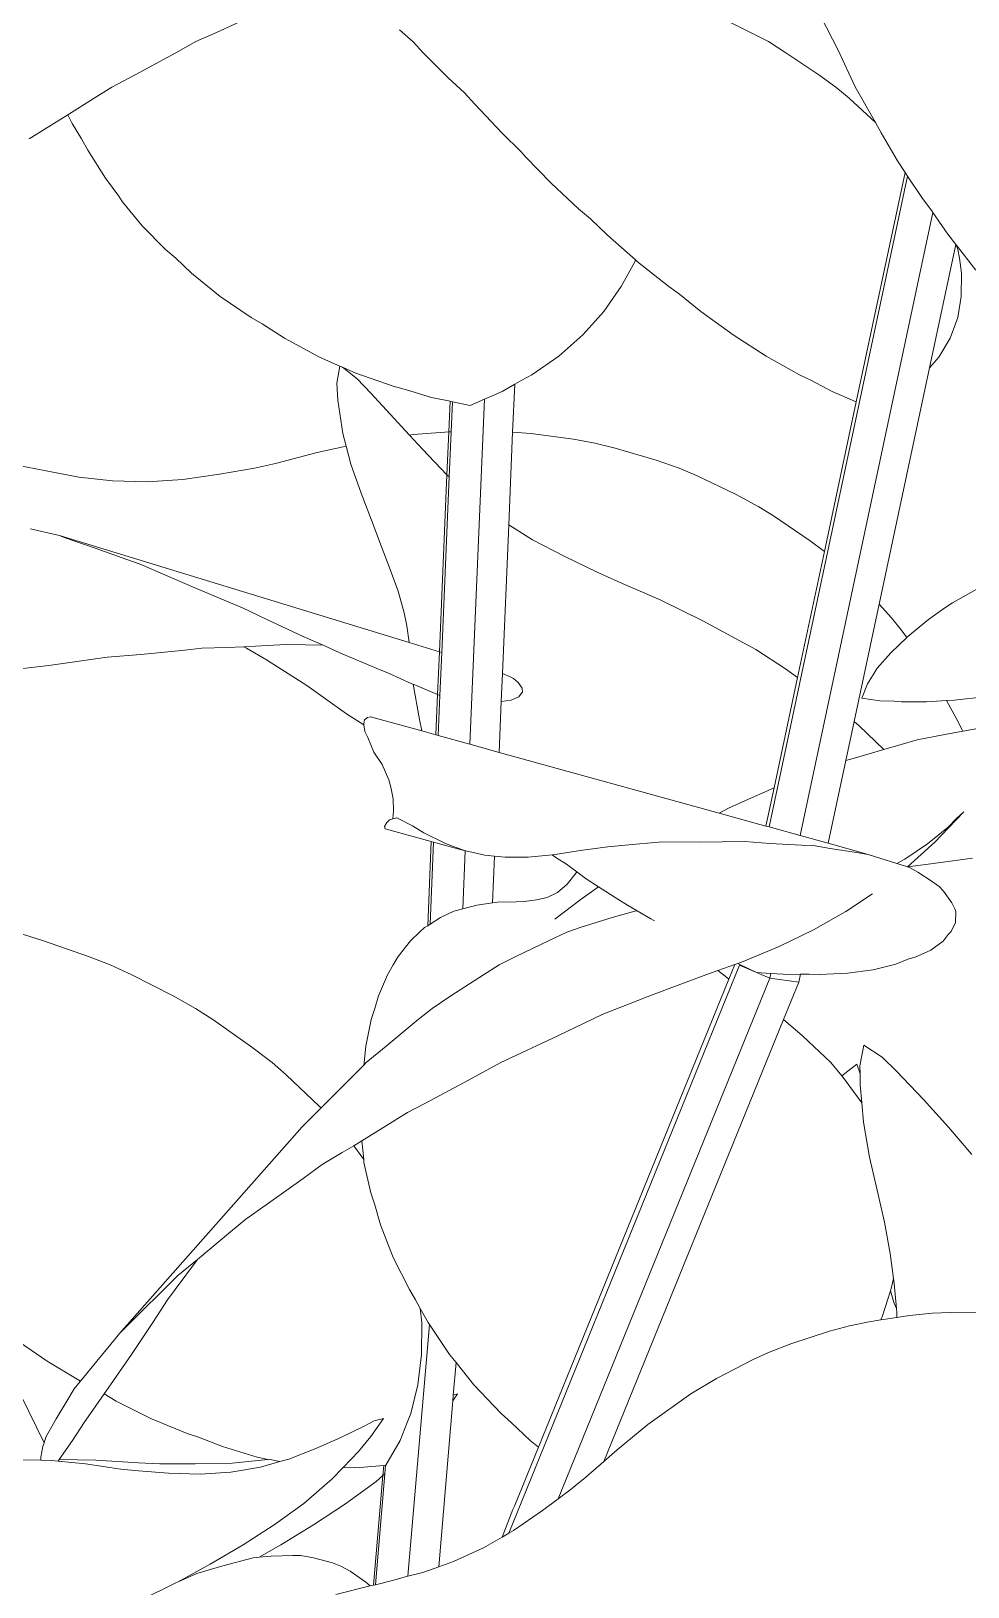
# Model space of a CAD drawing. Header units: metres. Extents: x 12.2 to 77.2, y 18.8 to 35.5.
# Drawn here: x 58.1863 to 58.3319, y 21.4029 to 21.6448 of the extents above; entities that cross this region are included whole.
import ezdxf

# ---------------------------------------------------------------- set-up
doc = ezdxf.new("R2010")
doc.units = ezdxf.units.M
doc.layers.add('0inne_gulv', color=7, linetype='Continuous', lineweight=13)

# ---------------------------------------------------------------- blocks, each defined once
blk = doc.blocks.new('One bedroom house ls')
for p, q in [((4.74651, -2.33192), (4.74021, -2.33481)), ((4.81737, -2.33192), (4.82323, -2.33481)), ((4.83414, -2.33233), (4.83684, -2.33759)), ((4.73388, -2.33798), (4.737, -2.33625)), ((4.737, -2.33625), (4.74021, -2.33481)), ((4.76864, -2.33443), (4.77075, -2.33627)), ((4.77233, -2.33797), (4.77075, -2.33627)), ((4.826, -2.33625), (4.82323, -2.33481)), ((4.82871, -2.33798), (4.826, -2.33625)), ((4.72754, -2.34141), (4.73388, -2.33798)), ((4.77622, -2.34186), (4.77233, -2.33797)), ((4.83381, -2.34141), (4.82871, -2.33798)), ((4.8395, -2.3433), (4.83684, -2.33759)), ((4.72119, -2.34506), (4.72393, -2.34331)), ((4.72393, -2.34331), (4.72754, -2.34141)), ((4.77875, -2.34422), (4.77622, -2.34186)), ((4.83649, -2.34331), (4.83381, -2.34141)), ((4.83852, -2.34506), (4.83649, -2.34331)), ((4.84263, -2.34885), (4.8395, -2.3433)), ((4.72119, -2.34506), (4.71707, -2.34764)), ((4.78033, -2.346), (4.77875, -2.34422)), ((4.78033, -2.346), (4.78461, -2.35049)), ((4.83852, -2.34506), (4.84263, -2.34885)), ((4.71707, -2.34764), (4.71489, -2.349)), ((4.71707, -2.34764), (4.71777, -2.349)), ((4.71489, -2.349), (4.71106, -2.35134)), ((4.71777, -2.349), (4.71923, -2.35134)), ((4.78756, -2.35337), (4.78461, -2.35049)), ((4.84352, -2.35043), (4.84263, -2.34885)), ((4.84605, -2.3548), (4.84352, -2.35043)), ((4.72018, -2.35311), (4.71923, -2.35134)), ((4.72295, -2.3575), (4.72018, -2.35311)), ((4.7883, -2.35422), (4.78756, -2.35337)), ((4.79222, -2.35827), (4.7883, -2.35422)), ((4.84724, -2.35659), (4.84605, -2.3548)), ((4.72295, -2.3575), (4.72501, -2.36027)), ((4.84763, -2.35718), (4.8261, -2.45834)), ((4.83964, -2.39227), (4.84724, -2.35659)), ((4.84763, -2.35718), (4.84724, -2.35659)), ((4.84982, -2.36049), (4.84763, -2.35718)), ((4.72501, -2.36027), (4.72555, -2.36109)), ((4.79222, -2.35827), (4.79649, -2.36224)), ((4.84982, -2.36049), (4.85148, -2.36271)), ((4.72555, -2.36109), (4.72864, -2.36491)), ((4.79832, -2.36378), (4.79649, -2.36224)), ((4.83094, -2.45968), (4.85156, -2.36282)), ((4.85148, -2.36271), (4.85156, -2.36282)), ((4.85156, -2.36282), (4.85388, -2.36618)), ((4.72864, -2.36491), (4.73224, -2.36856)), ((4.80097, -2.36636), (4.79832, -2.36378)), ((4.80097, -2.36636), (4.80534, -2.3702)), ((4.85104, -2.38694), (4.85512, -2.36778)), ((4.85388, -2.36618), (4.85512, -2.36778)), ((4.85512, -2.36778), (4.85517, -2.36784)), ((4.73224, -2.36856), (4.73386, -2.36993)), ((4.73629, -2.37225), (4.73386, -2.36993)), ((4.80534, -2.3702), (4.80524, -2.37046)), ((4.80534, -2.3702), (4.80563, -2.37046)), ((4.85517, -2.36784), (4.85541, -2.36856)), ((4.85517, -2.36784), (4.85824, -2.37179)), ((4.85541, -2.36856), (4.85568, -2.36993)), ((4.85599, -2.37225), (4.85568, -2.36993)), ((4.73629, -2.37225), (4.74075, -2.37585)), ((4.80312, -2.37434), (4.80524, -2.37046)), ((4.81052, -2.37434), (4.80563, -2.37046)), ((4.85599, -2.37225), (4.85597, -2.37585)), ((4.80312, -2.37434), (4.80225, -2.37552)), ((4.81052, -2.37434), (4.81216, -2.37552)), ((4.74075, -2.37585), (4.74559, -2.37915)), ((4.80041, -2.37821), (4.80225, -2.37552)), ((4.81548, -2.37821), (4.81216, -2.37552)), ((4.85597, -2.37585), (4.85541, -2.37915)), ((4.74559, -2.37915), (4.74727, -2.38011)), ((4.79716, -2.38186), (4.80041, -2.37821)), ((4.82052, -2.38186), (4.81548, -2.37821)), ((4.85541, -2.37915), (4.85507, -2.38011)), ((4.74727, -2.38011), (4.75075, -2.38236)), ((4.79716, -2.38186), (4.79342, -2.38515)), ((4.82052, -2.38186), (4.82565, -2.38515)), ((4.85507, -2.38011), (4.85423, -2.38236)), ((4.75075, -2.38236), (4.75618, -2.38529)), ((4.85423, -2.38236), (4.8525, -2.38529)), ((4.75935, -2.38668), (4.75618, -2.38529)), ((4.75935, -2.38668), (4.75891, -2.38933)), ((4.7598, -2.38688), (4.75935, -2.38668)), ((4.7598, -2.38688), (4.76206, -2.38867)), ((4.76185, -2.38779), (4.7598, -2.38688)), ((4.78922, -2.38804), (4.79342, -2.38515)), ((4.83081, -2.38804), (4.82565, -2.38515)), ((4.84321, -2.42371), (4.85104, -2.38694)), ((4.85104, -2.38694), (4.8525, -2.38529)), ((4.75905, -2.39199), (4.75891, -2.38933)), ((4.76185, -2.38779), (4.76768, -2.38984)), ((4.76416, -2.39092), (4.76206, -2.38867)), ((4.7846, -2.39064), (4.78655, -2.38951)), ((4.78655, -2.38951), (4.78623, -2.39696)), ((4.78655, -2.38951), (4.78765, -2.38888)), ((4.78922, -2.38804), (4.78765, -2.38888)), ((4.83081, -2.38804), (4.83256, -2.38888)), ((4.83588, -2.39064), (4.83256, -2.38888)), ((4.75905, -2.39199), (4.75983, -2.39716)), ((4.76416, -2.39092), (4.77018, -2.39741)), ((4.76768, -2.38984), (4.76971, -2.39038)), ((4.76971, -2.39038), (4.77362, -2.39156)), ((4.77651, -2.39216), (4.77362, -2.39156)), ((4.77957, -2.44549), (4.78186, -2.39183)), ((4.77961, -2.39281), (4.78186, -2.39183)), ((4.78186, -2.39183), (4.7846, -2.39064)), ((4.83964, -2.39227), (4.83588, -2.39064)), ((4.7763, -2.39693), (4.77651, -2.39216)), ((4.77688, -2.39224), (4.77651, -2.39216)), ((4.77668, -2.39692), (4.77688, -2.39224)), ((4.77961, -2.39281), (4.77688, -2.39224)), ((4.83469, -2.41551), (4.83964, -2.39227)), ((4.76034, -2.39912), (4.75586, -2.40014)), ((4.76034, -2.39912), (4.75983, -2.39716)), ((4.76107, -2.40196), (4.76034, -2.39912)), ((4.77076, -2.39732), (4.77018, -2.39741)), ((4.77223, -2.39962), (4.77018, -2.39741)), ((4.77568, -2.39694), (4.77076, -2.39732)), ((4.7763, -2.39693), (4.77568, -2.39694)), ((4.77602, -2.4036), (4.7763, -2.39693)), ((4.77668, -2.39692), (4.7763, -2.39693)), ((4.77638, -2.40393), (4.77668, -2.39692)), ((4.78623, -2.39696), (4.78562, -2.41138)), ((4.78623, -2.39696), (4.78906, -2.39718)), ((4.78906, -2.39718), (4.79567, -2.39805)), ((4.79898, -2.39866), (4.79567, -2.39805)), ((4.80218, -2.39944), (4.79898, -2.39866)), ((4.74934, -2.40183), (4.75586, -2.40014)), ((4.77602, -2.4036), (4.77223, -2.39962)), ((4.80856, -2.40133), (4.80218, -2.39944)), ((4.81213, -2.40258), (4.80856, -2.40133)), ((4.71372, -2.403), (4.70888, -2.40206)), ((4.71877, -2.40395), (4.71372, -2.403)), ((4.71877, -2.40395), (4.72401, -2.40453)), ((4.73498, -2.40432), (4.74064, -2.40352)), ((4.74608, -2.40254), (4.74064, -2.40352)), ((4.74608, -2.40254), (4.74934, -2.40183)), ((4.76269, -2.40644), (4.76107, -2.40196)), ((4.77484, -2.43112), (4.77602, -2.4036)), ((4.77521, -2.43124), (4.77638, -2.40393)), ((4.77606, -2.40364), (4.77602, -2.4036)), ((4.77606, -2.40364), (4.77638, -2.40393)), ((4.81481, -2.40371), (4.81213, -2.40258)), ((4.81481, -2.40371), (4.82088, -2.40661)), ((4.72401, -2.40453), (4.72942, -2.40467)), ((4.72942, -2.40467), (4.73498, -2.40432)), ((4.7643, -2.41066), (4.76269, -2.40644)), ((4.82088, -2.40661), (4.82452, -2.40855)), ((4.82679, -2.40997), (4.82452, -2.40855)), ((4.7643, -2.41066), (4.76581, -2.41463)), ((4.83246, -2.41384), (4.82679, -2.40997)), ((4.71129, -2.41197), (4.71237, -2.41223)), ((4.71581, -2.41305), (4.71237, -2.41223)), ((4.71669, -2.41337), (4.71581, -2.41305)), ((4.71581, -2.41305), (4.77013, -2.42968)), ((4.72131, -2.41502), (4.71669, -2.41337)), ((4.78562, -2.41138), (4.78463, -2.43448)), ((4.78562, -2.41138), (4.7893, -2.41369)), ((4.7893, -2.41369), (4.79433, -2.41629)), ((4.72131, -2.41502), (4.72627, -2.41676)), ((4.76581, -2.41463), (4.76717, -2.41832)), ((4.83052, -2.43512), (4.83469, -2.41551)), ((4.83246, -2.41384), (4.83469, -2.41551)), ((4.72835, -2.41749), (4.72627, -2.41676)), ((4.73145, -2.41886), (4.72835, -2.41749)), ((4.76841, -2.42171), (4.76717, -2.41832)), ((4.79939, -2.41875), (4.79433, -2.41629)), ((4.73145, -2.41886), (4.73682, -2.42118)), ((4.79939, -2.41875), (4.80256, -2.4202)), ((4.80256, -2.4202), (4.80917, -2.42302)), ((4.74238, -2.42351), (4.73682, -2.42118)), ((4.76841, -2.42171), (4.76935, -2.42504)), ((4.81581, -2.42628), (4.80917, -2.42302)), ((4.85459, -2.42351), (4.85876, -2.42118)), ((4.74238, -2.42351), (4.74422, -2.42426)), ((4.74801, -2.42609), (4.74422, -2.42426)), ((4.76935, -2.42504), (4.76978, -2.42706)), ((4.83933, -2.44195), (4.84321, -2.42371)), ((4.84321, -2.42371), (4.84512, -2.42581)), ((4.84512, -2.42581), (4.84664, -2.4277)), ((4.85088, -2.42609), (4.85339, -2.42426)), ((4.85459, -2.42351), (4.85339, -2.42426)), ((4.75368, -2.42873), (4.74801, -2.42609)), ((4.76978, -2.42706), (4.77013, -2.42968)), ((4.82401, -2.43073), (4.81581, -2.42628)), ((4.84749, -2.42891), (4.84664, -2.4277)), ((4.84768, -2.42873), (4.85088, -2.42609)), ((4.73526, -2.43088), (4.73791, -2.43056)), ((4.73791, -2.43056), (4.7418, -2.43045)), ((4.7418, -2.43045), (4.74443, -2.43033)), ((4.74443, -2.43033), (4.74806, -2.43015)), ((4.74443, -2.43033), (4.74483, -2.43054)), ((4.74483, -2.43054), (4.74797, -2.43238)), ((4.75104, -2.42995), (4.74806, -2.43015)), ((4.75402, -2.43005), (4.75104, -2.42995)), ((4.75368, -2.42873), (4.75677, -2.4301)), ((4.75677, -2.4301), (4.75402, -2.43005)), ((4.75677, -2.4301), (4.75937, -2.43126)), ((4.77013, -2.42968), (4.77484, -2.43112)), ((4.84749, -2.42891), (4.84502, -2.43126)), ((4.84768, -2.42873), (4.84749, -2.42891)), ((4.72321, -2.43195), (4.71415, -2.43322)), ((4.72844, -2.43154), (4.72321, -2.43195)), ((4.73526, -2.43088), (4.72844, -2.43154)), ((4.74797, -2.43238), (4.75423, -2.43633)), ((4.76502, -2.43366), (4.75937, -2.43126)), ((4.77456, -2.43775), (4.77484, -2.43112)), ((4.77484, -2.43112), (4.77521, -2.43124)), ((4.77493, -2.43791), (4.77521, -2.43124)), ((4.82862, -2.43377), (4.82401, -2.43073)), ((4.84292, -2.43366), (4.84502, -2.43126)), ((4.71415, -2.43322), (4.70691, -2.43405)), ((4.76502, -2.43366), (4.76692, -2.43443)), ((4.77054, -2.43607), (4.76692, -2.43443)), ((4.78463, -2.43448), (4.78444, -2.43886)), ((4.78463, -2.43448), (4.78583, -2.43499)), ((4.78583, -2.43499), (4.78635, -2.43524)), ((4.78707, -2.43589), (4.78635, -2.43524)), ((4.82687, -2.45228), (4.83052, -2.43512)), ((4.83052, -2.43512), (4.82862, -2.43377)), ((4.84141, -2.43607), (4.84241, -2.43443)), ((4.84292, -2.43366), (4.84241, -2.43443)), ((4.75423, -2.43633), (4.76038, -2.44074)), ((4.77076, -2.43616), (4.77054, -2.43607)), ((4.77076, -2.43616), (4.77176, -2.44166)), ((4.77456, -2.43775), (4.77076, -2.43616)), ((4.77429, -2.44403), (4.77456, -2.43775)), ((4.77493, -2.43791), (4.77456, -2.43775)), ((4.77466, -2.44413), (4.77493, -2.43791)), ((4.78707, -2.43589), (4.78771, -2.43676)), ((4.7876, -2.43754), (4.78719, -2.43809)), ((4.78777, -2.4374), (4.7876, -2.43754)), ((4.78771, -2.43676), (4.78777, -2.4374)), ((4.8405, -2.43832), (4.84141, -2.43607)), ((4.78444, -2.43886), (4.78411, -2.44674)), ((4.78444, -2.43886), (4.78601, -2.43863)), ((4.78719, -2.43809), (4.78601, -2.43863)), ((4.8405, -2.43832), (4.84333, -2.43872)), ((4.84554, -2.43876), (4.84333, -2.43872)), ((4.84669, -2.43887), (4.84554, -2.43876)), ((4.85054, -2.43889), (4.84669, -2.43887)), ((4.85054, -2.43889), (4.85366, -2.4387)), ((4.85366, -2.4387), (4.85484, -2.43863)), ((4.85366, -2.4387), (4.8552, -2.44142)), ((4.85956, -2.43809), (4.85484, -2.43863)), ((4.76038, -2.44074), (4.76308, -2.44248)), ((4.76307, -2.44237), (4.76316, -2.44195)), ((4.76307, -2.44237), (4.76308, -2.44248)), ((4.76308, -2.44248), (4.76325, -2.4435)), ((4.76316, -2.44195), (4.7632, -2.44168)), ((4.7632, -2.44168), (4.76367, -2.44133)), ((4.76412, -2.44122), (4.76367, -2.44133)), ((4.77209, -2.44342), (4.76412, -2.44122)), ((4.77176, -2.44166), (4.77209, -2.44342)), ((4.83804, -2.44803), (4.83933, -2.44195)), ((4.83933, -2.44195), (4.8401, -2.44263)), ((4.8401, -2.44263), (4.84395, -2.44628)), ((4.8552, -2.44142), (4.85611, -2.44323)), ((4.86054, -2.44269), (4.85622, -2.44347)), ((4.76325, -2.4435), (4.76371, -2.44441)), ((4.76371, -2.44441), (4.76467, -2.44673)), ((4.77429, -2.44403), (4.77209, -2.44342)), ((4.77466, -2.44413), (4.77429, -2.44403)), ((4.77957, -2.44549), (4.77466, -2.44413)), ((4.84628, -2.4456), (4.84911, -2.4448)), ((4.85343, -2.44397), (4.84911, -2.4448)), ((4.85622, -2.44347), (4.85343, -2.44397)), ((4.85611, -2.44323), (4.85622, -2.44347)), ((4.76467, -2.44673), (4.76593, -2.44863)), ((4.78411, -2.44674), (4.77957, -2.44549)), ((4.81833, -2.4562), (4.78411, -2.44674)), ((4.83916, -2.44768), (4.84395, -2.44628)), ((4.84395, -2.44628), (4.84628, -2.4456)), ((4.76696, -2.45099), (4.76593, -2.44863)), ((4.8353, -2.46088), (4.83804, -2.44803)), ((4.83916, -2.44768), (4.83804, -2.44803)), ((4.76731, -2.45213), (4.76696, -2.45099)), ((4.76731, -2.45213), (4.76765, -2.45396)), ((4.82687, -2.45228), (4.82198, -2.45441)), ((4.82561, -2.45821), (4.82687, -2.45228)), ((4.7677, -2.45582), (4.76765, -2.45396)), ((4.82198, -2.45441), (4.81977, -2.45541)), ((4.76668, -2.45766), (4.7671, -2.45721)), ((4.76762, -2.45708), (4.7671, -2.45721)), ((4.76762, -2.45708), (4.7677, -2.45582)), ((4.7682, -2.45694), (4.76762, -2.45708)), ((4.7682, -2.45694), (4.77064, -2.45818)), ((4.81833, -2.4562), (4.81977, -2.45541)), ((4.82561, -2.45821), (4.81833, -2.4562)), ((4.85391, -2.45838), (4.85525, -2.45705)), ((4.85636, -2.45598), (4.854, -2.45846)), ((4.85636, -2.45598), (4.85525, -2.45705)), ((4.76668, -2.45766), (4.7663, -2.45829)), ((4.7664, -2.45861), (4.7663, -2.45829)), ((4.77358, -2.46059), (4.7664, -2.45861)), ((4.77241, -2.45924), (4.77064, -2.45818)), ((4.77241, -2.45924), (4.7758, -2.46092)), ((4.8261, -2.45834), (4.82561, -2.45821)), ((4.83094, -2.45968), (4.8261, -2.45834)), ((4.8353, -2.46088), (4.83094, -2.45968)), ((4.85391, -2.45838), (4.85074, -2.46096)), ((4.85187, -2.46068), (4.854, -2.45846)), ((4.77302, -2.4737), (4.77358, -2.46059)), ((4.77341, -2.47345), (4.77395, -2.4607)), ((4.77395, -2.4607), (4.77358, -2.46059)), ((4.77886, -2.46205), (4.77395, -2.4607)), ((4.77886, -2.46205), (4.7758, -2.46092)), ((4.77848, -2.47107), (4.77886, -2.46205)), ((4.77893, -2.46207), (4.77886, -2.46205)), ((4.78188, -2.46275), (4.77893, -2.46207)), ((4.79672, -2.462), (4.79252, -2.46268)), ((4.79672, -2.462), (4.80101, -2.46144)), ((4.80101, -2.46144), (4.80373, -2.46115)), ((4.80373, -2.46115), (4.80949, -2.46066)), ((4.80949, -2.46066), (4.81529, -2.46072)), ((4.81529, -2.46072), (4.82231, -2.46061)), ((4.82231, -2.46061), (4.82621, -2.4609)), ((4.82621, -2.4609), (4.83112, -2.46117)), ((4.83296, -2.46124), (4.83112, -2.46117)), ((4.8356, -2.46169), (4.83296, -2.46124)), ((4.84151, -2.4626), (4.8353, -2.46088)), ((4.8356, -2.46169), (4.83967, -2.46233)), ((4.84721, -2.46333), (4.85074, -2.46096)), ((4.85187, -2.46068), (4.84759, -2.46456)), ((4.78342, -2.46289), (4.78188, -2.46275)), ((4.78342, -2.46289), (4.78311, -2.47015)), ((4.78508, -2.46306), (4.78342, -2.46289)), ((4.78508, -2.46306), (4.78863, -2.46303)), ((4.78863, -2.46303), (4.79237, -2.4627)), ((4.79237, -2.4627), (4.79252, -2.46268)), ((4.79237, -2.4627), (4.79308, -2.46319)), ((4.79308, -2.46319), (4.79459, -2.46414)), ((4.79459, -2.46414), (4.7962, -2.4653)), ((4.83967, -2.46233), (4.84151, -2.4626)), ((4.84151, -2.4626), (4.8433, -2.46317)), ((4.8433, -2.46317), (4.84595, -2.46403)), ((4.84595, -2.46403), (4.84721, -2.46333)), ((4.84595, -2.46403), (4.84648, -2.4642)), ((4.84648, -2.4642), (4.84759, -2.46456)), ((4.85044, -2.4642), (4.84759, -2.46456)), ((4.84759, -2.46456), (4.84804, -2.46471)), ((4.85772, -2.46319), (4.85044, -2.4642)), ((4.79468, -2.46722), (4.79608, -2.46547)), ((4.79608, -2.46547), (4.7962, -2.4653)), ((4.7962, -2.4653), (4.79768, -2.46638)), ((4.79768, -2.46638), (4.79959, -2.46764)), ((4.8492, -2.46539), (4.84804, -2.46471)), ((4.85144, -2.4668), (4.8492, -2.46539)), ((4.85255, -2.46758), (4.85144, -2.4668)), ((4.78993, -2.46966), (4.79159, -2.46932)), ((4.79319, -2.46851), (4.79159, -2.46932)), ((4.79468, -2.46722), (4.79319, -2.46851)), ((4.79959, -2.46764), (4.79689, -2.46959)), ((4.79959, -2.46764), (4.80256, -2.46959)), ((4.838, -2.4715), (4.84216, -2.46875)), ((4.85321, -2.46834), (4.85255, -2.46758)), ((4.85321, -2.46834), (4.85448, -2.47012)), ((4.77709, -2.47143), (4.77499, -2.47244)), ((4.77848, -2.47107), (4.77709, -2.47143)), ((4.78068, -2.47051), (4.77848, -2.47107)), ((4.78311, -2.47015), (4.78068, -2.47051)), ((4.78389, -2.47003), (4.78311, -2.47015)), ((4.78677, -2.46999), (4.78389, -2.47003)), ((4.78805, -2.46991), (4.78677, -2.46999)), ((4.78993, -2.46966), (4.78805, -2.46991)), ((4.79279, -2.47265), (4.79689, -2.46959)), ((4.8052, -2.47143), (4.8017, -2.47244)), ((4.80406, -2.47048), (4.80256, -2.46959)), ((4.80557, -2.47137), (4.80406, -2.47048)), ((4.80557, -2.47137), (4.8052, -2.47143)), ((4.80771, -2.47264), (4.80557, -2.47137)), ((4.838, -2.4715), (4.83298, -2.47435)), ((4.85501, -2.47118), (4.85448, -2.47012)), ((4.85512, -2.47156), (4.85501, -2.47118)), ((4.85506, -2.47319), (4.85512, -2.47156)), ((4.77173, -2.4747), (4.77255, -2.47399)), ((4.77302, -2.4737), (4.77255, -2.47399)), ((4.77341, -2.47345), (4.77302, -2.4737)), ((4.77499, -2.47244), (4.77341, -2.47345)), ((4.79467, -2.4747), (4.79675, -2.47399)), ((4.8017, -2.47244), (4.79675, -2.47399)), ((4.80771, -2.47264), (4.80826, -2.47294)), ((4.85506, -2.47319), (4.85442, -2.47461)), ((4.71332, -2.47603), (4.70905, -2.4747)), ((4.71332, -2.47603), (4.72029, -2.47846)), ((4.77035, -2.47603), (4.76842, -2.47846)), ((4.77035, -2.47603), (4.77173, -2.4747)), ((4.79178, -2.47603), (4.78674, -2.47846)), ((4.79178, -2.47603), (4.79467, -2.4747)), ((4.83298, -2.47435), (4.82766, -2.47695)), ((4.85313, -2.47608), (4.85123, -2.47747)), ((4.85313, -2.47608), (4.85394, -2.47508)), ((4.85394, -2.47508), (4.85442, -2.47461)), ((4.72029, -2.47846), (4.72366, -2.47976)), ((4.76842, -2.47846), (4.76766, -2.47976)), ((4.78674, -2.47846), (4.78413, -2.47976)), ((4.82766, -2.47695), (4.82207, -2.47928)), ((4.84578, -2.47967), (4.84784, -2.47885)), ((4.8488, -2.47858), (4.84784, -2.47885)), ((4.8488, -2.47858), (4.85123, -2.47747)), ((4.72366, -2.47976), (4.72701, -2.48132)), ((4.72701, -2.48132), (4.73346, -2.48461)), ((4.76676, -2.48132), (4.76537, -2.48461)), ((4.76766, -2.47976), (4.76676, -2.48132)), ((4.78168, -2.48132), (4.77662, -2.48461)), ((4.78413, -2.47976), (4.78168, -2.48132)), ((4.82152, -2.47985), (4.78563, -2.56814)), ((4.81058, -2.48344), (4.81625, -2.48133)), ((4.81815, -2.48067), (4.81625, -2.48133)), ((4.82077, -2.47974), (4.81815, -2.48067)), ((4.81815, -2.48067), (4.81899, -2.48133)), ((4.81985, -2.48199), (4.81899, -2.48133)), ((4.81985, -2.48199), (4.82077, -2.47974)), ((4.82122, -2.47958), (4.82077, -2.47974)), ((4.82207, -2.47928), (4.82122, -2.47958)), ((4.82122, -2.47958), (4.82154, -2.47973)), ((4.82154, -2.47973), (4.82152, -2.47985)), ((4.82415, -2.48095), (4.82152, -2.47985)), ((4.82415, -2.48095), (4.82154, -2.47973)), ((4.82415, -2.48095), (4.82639, -2.4811)), ((4.82622, -2.48187), (4.82415, -2.48095)), ((4.82622, -2.48187), (4.82639, -2.4811)), ((4.82639, -2.4811), (4.8292, -2.48128)), ((4.8292, -2.48128), (4.83097, -2.48125)), ((4.83071, -2.48247), (4.83097, -2.48125)), ((4.83097, -2.48125), (4.83234, -2.48123)), ((4.83394, -2.48129), (4.83234, -2.48123)), ((4.83394, -2.48129), (4.83829, -2.48109)), ((4.84225, -2.48055), (4.83829, -2.48109)), ((4.84225, -2.48055), (4.84578, -2.47967)), ((4.79027, -2.55477), (4.81985, -2.48199)), ((4.79333, -2.56279), (4.82622, -2.48187)), ((4.81058, -2.48344), (4.80713, -2.48476)), ((4.83071, -2.48247), (4.82622, -2.48187)), ((4.82834, -2.48829), (4.83071, -2.48247)), ((4.73346, -2.48461), (4.73693, -2.48654)), ((4.76537, -2.48461), (4.76481, -2.48654)), ((4.77662, -2.48461), (4.77371, -2.48654)), ((4.80713, -2.48476), (4.80013, -2.48752)), ((4.73963, -2.48829), (4.73693, -2.48654)), ((4.74548, -2.4924), (4.73963, -2.48829)), ((4.76341, -2.4924), (4.76426, -2.48829)), ((4.76426, -2.48829), (4.76481, -2.48654)), ((4.76656, -2.4924), (4.77156, -2.48829)), ((4.77156, -2.48829), (4.77371, -2.48654)), ((4.79327, -2.49083), (4.80013, -2.48752)), ((4.80042, -2.55697), (4.82834, -2.48829)), ((4.83128, -2.49083), (4.82834, -2.48829)), ((4.78439, -2.49495), (4.79327, -2.49083)), ((4.83569, -2.49495), (4.83128, -2.49083)), ((4.74884, -2.49496), (4.74548, -2.4924)), ((4.76313, -2.49496), (4.76341, -2.4924)), ((4.76348, -2.49496), (4.76656, -2.4924)), ((4.84083, -2.49225), (4.84022, -2.49546)), ((4.84083, -2.49225), (4.84368, -2.49415)), ((4.75101, -2.49686), (4.74884, -2.49496)), ((4.76159, -2.49686), (4.76307, -2.49537)), ((4.76307, -2.49537), (4.76313, -2.49496)), ((4.76307, -2.49537), (4.76348, -2.49496)), ((4.77934, -2.49771), (4.78439, -2.49495)), ((4.83738, -2.49703), (4.83569, -2.49495)), ((4.83973, -2.4952), (4.83738, -2.49703)), ((4.83973, -2.4952), (4.84024, -2.49672)), ((4.84024, -2.49672), (4.84022, -2.49546)), ((4.84589, -2.4963), (4.84368, -2.49415)), ((4.75101, -2.49686), (4.75617, -2.50175)), ((4.76159, -2.49686), (4.75672, -2.50175)), ((4.77258, -2.50131), (4.77934, -2.49771)), ((4.83794, -2.49771), (4.83738, -2.49703)), ((4.84052, -2.50121), (4.83794, -2.49771)), ((4.84027, -2.49842), (4.84024, -2.49672)), ((4.84027, -2.49842), (4.84052, -2.50121)), ((4.84589, -2.4963), (4.8501, -2.5007)), ((4.85398, -2.50501), (4.8501, -2.5007)), ((4.75352, -2.50498), (4.75644, -2.50203)), ((4.75644, -2.50203), (4.75617, -2.50175)), ((4.75644, -2.50203), (4.75672, -2.50175)), ((4.76988, -2.50272), (4.76607, -2.5051)), ((4.77258, -2.50131), (4.76988, -2.50272)), ((4.84052, -2.50121), (4.84079, -2.50422)), ((4.75352, -2.50498), (4.72513, -2.53707)), ((4.76607, -2.5051), (4.76276, -2.50712)), ((4.8417, -2.50966), (4.84079, -2.50422)), ((4.85763, -2.50924), (4.85398, -2.50501)), ((4.76152, -2.50789), (4.75974, -2.50897)), ((4.76276, -2.50712), (4.76152, -2.50789)), ((4.76307, -2.51002), (4.76152, -2.50789)), ((4.76307, -2.51002), (4.76276, -2.50712)), ((4.75664, -2.51084), (4.75974, -2.50897)), ((4.76312, -2.51051), (4.76307, -2.51002)), ((4.76312, -2.51051), (4.76418, -2.51521)), ((4.84292, -2.5148), (4.8417, -2.50966)), ((4.75368, -2.51297), (4.75664, -2.51084)), ((4.74789, -2.51708), (4.75368, -2.51297)), ((4.76482, -2.5171), (4.76418, -2.51521)), ((4.84292, -2.5148), (4.84404, -2.51979)), ((4.74473, -2.51929), (4.74789, -2.51708)), ((4.76568, -2.52017), (4.76482, -2.5171)), ((4.74239, -2.52126), (4.74473, -2.51929)), ((4.76568, -2.52017), (4.76766, -2.52526)), ((4.84404, -2.51979), (4.84492, -2.52463)), ((4.74239, -2.52126), (4.73722, -2.52557)), ((4.84492, -2.52463), (4.84544, -2.52853)), ((4.73375, -2.53027), (4.73722, -2.52557)), ((4.73722, -2.52557), (4.7342, -2.52806)), ((4.77017, -2.53027), (4.76766, -2.52526)), ((4.73235, -2.5299), (4.7342, -2.52806)), ((4.84514, -2.5299), (4.84544, -2.52853)), ((4.84544, -2.52853), (4.84554, -2.52931)), ((4.84554, -2.52931), (4.84588, -2.53319)), ((4.72788, -2.53435), (4.73235, -2.5299)), ((4.73028, -2.53536), (4.73257, -2.53185)), ((4.73375, -2.53027), (4.73257, -2.53185)), ((4.77017, -2.53027), (4.77114, -2.53185)), ((4.77187, -2.53319), (4.77114, -2.53185)), ((4.84374, -2.53435), (4.84497, -2.53045)), ((4.84497, -2.53045), (4.84514, -2.5299)), ((4.84497, -2.53045), (4.84551, -2.53227)), ((4.84551, -2.53227), (4.84588, -2.53319)), ((4.71339, -2.55407), (4.70361, -2.53418)), ((4.72788, -2.53435), (4.72513, -2.53707)), ((4.7721, -2.53536), (4.77187, -2.53319)), ((4.77307, -2.53536), (4.77187, -2.53319)), ((4.84374, -2.53435), (4.84346, -2.53499)), ((4.84346, -2.53499), (4.84596, -2.53461)), ((4.84588, -2.53319), (4.84594, -2.5338)), ((4.84596, -2.53461), (4.84594, -2.5338)), ((4.84596, -2.53461), (4.84792, -2.53431)), ((4.84792, -2.53431), (4.85152, -2.53393)), ((4.8543, -2.53383), (4.85152, -2.53393)), ((4.86075, -2.5339), (4.8543, -2.53383)), ((4.72513, -2.53707), (4.72447, -2.53787)), ((4.72696, -2.54035), (4.73028, -2.53536)), ((4.76995, -2.57483), (4.77329, -2.53568)), ((4.77208, -2.54035), (4.7721, -2.53536)), ((4.77329, -2.53568), (4.77307, -2.53536)), ((4.77641, -2.54035), (4.77329, -2.53568)), ((4.82946, -2.53872), (4.83548, -2.53674)), ((4.83548, -2.53674), (4.83858, -2.5359)), ((4.83858, -2.5359), (4.84164, -2.53527)), ((4.84164, -2.53527), (4.84346, -2.53499)), ((4.70876, -2.53787), (4.71386, -2.54138)), ((4.72447, -2.53787), (4.72158, -2.54138)), ((4.82946, -2.53872), (4.82601, -2.54006)), ((4.71386, -2.54138), (4.71905, -2.54448)), ((4.72158, -2.54138), (4.71905, -2.54448)), ((4.72696, -2.54035), (4.72372, -2.54509)), ((4.77208, -2.54035), (4.77151, -2.54509)), ((4.77641, -2.54035), (4.77743, -2.54162)), ((4.77743, -2.54162), (4.777, -2.54665)), ((4.77743, -2.54162), (4.78021, -2.54509)), ((4.81794, -2.54408), (4.82362, -2.54114)), ((4.82601, -2.54006), (4.82362, -2.54114)), ((4.81392, -2.54646), (4.81794, -2.54408)), ((4.7169, -2.54759), (4.71808, -2.54568)), ((4.71899, -2.54456), (4.71808, -2.54568)), ((4.71905, -2.54448), (4.71899, -2.54456)), ((4.72062, -2.54952), (4.72274, -2.54649)), ((4.72274, -2.54649), (4.72372, -2.54509)), ((4.7246, -2.54759), (4.72274, -2.54649)), ((4.77041, -2.54952), (4.77151, -2.54509)), ((4.77764, -2.54648), (4.77693, -2.54756)), ((4.777, -2.54665), (4.77693, -2.54756)), ((4.77764, -2.54648), (4.777, -2.54665)), ((4.78442, -2.54952), (4.78021, -2.54509)), ((4.80726, -2.55122), (4.81392, -2.54646)), ((4.7169, -2.54759), (4.71526, -2.55034)), ((4.7246, -2.54759), (4.73008, -2.55034)), ((4.77693, -2.54756), (4.77473, -2.57335)), ((4.71526, -2.55034), (4.71396, -2.55264)), ((4.71778, -2.55372), (4.71962, -2.55091)), ((4.72062, -2.54952), (4.71962, -2.55091)), ((4.73008, -2.55034), (4.73562, -2.55264)), ((4.76313, -2.55152), (4.75954, -2.55327)), ((4.76313, -2.55152), (4.7647, -2.55067)), ((4.76617, -2.55028), (4.76417, -2.55308)), ((4.76617, -2.55028), (4.7647, -2.55067)), ((4.76872, -2.55372), (4.76985, -2.55091)), ((4.77041, -2.54952), (4.76985, -2.55091)), ((4.78442, -2.54952), (4.78598, -2.55091)), ((4.78895, -2.55372), (4.78598, -2.55091)), ((4.80246, -2.55518), (4.80726, -2.55122)), ((4.71339, -2.55407), (4.7132, -2.55467)), ((4.71366, -2.55323), (4.71339, -2.55407)), ((4.71396, -2.55264), (4.71366, -2.55323)), ((4.71575, -2.55667), (4.71778, -2.55372)), ((4.73562, -2.55264), (4.73741, -2.55323)), ((4.73741, -2.55323), (4.7411, -2.55467)), ((4.75565, -2.55498), (4.75954, -2.55327)), ((4.76227, -2.55543), (4.76417, -2.55308)), ((4.76652, -2.55756), (4.76872, -2.55372)), ((4.79027, -2.55477), (4.78895, -2.55372)), ((4.7132, -2.55467), (4.71286, -2.55629)), ((4.71286, -2.5568), (4.71286, -2.55629)), ((4.7411, -2.55467), (4.7465, -2.55629)), ((4.74819, -2.55666), (4.7465, -2.55629)), ((4.75145, -2.55661), (4.75565, -2.55498)), ((4.76227, -2.55543), (4.75986, -2.55793)), ((4.78654, -2.56392), (4.79027, -2.55477)), ((4.80042, -2.55697), (4.80246, -2.55518)), ((4.71286, -2.5568), (4.70945, -2.55671)), ((4.71459, -2.55685), (4.71286, -2.5568)), ((4.71557, -2.55694), (4.71459, -2.55685)), ((4.71557, -2.55694), (4.71575, -2.55667)), ((4.71983, -2.55735), (4.71557, -2.55694)), ((4.71575, -2.55667), (4.72143, -2.55677)), ((4.7253, -2.55817), (4.71983, -2.55735)), ((4.72806, -2.55721), (4.72143, -2.55677)), ((4.72806, -2.55846), (4.7253, -2.55817)), ((4.73137, -2.55733), (4.72806, -2.55721)), ((4.73272, -2.55879), (4.72806, -2.55846)), ((4.73137, -2.55733), (4.73688, -2.55737)), ((4.73272, -2.55879), (4.73763, -2.55895)), ((4.74261, -2.55724), (4.73688, -2.55737)), ((4.7424, -2.55865), (4.73763, -2.55895)), ((4.74702, -2.55786), (4.7424, -2.55865)), ((4.74819, -2.55666), (4.74261, -2.55724)), ((4.74702, -2.55786), (4.75005, -2.55701)), ((4.74826, -2.55665), (4.74819, -2.55666)), ((4.75005, -2.55701), (4.74826, -2.55665)), ((4.75005, -2.55701), (4.75145, -2.55661)), ((4.75986, -2.55793), (4.75811, -2.55975)), ((4.75986, -2.55793), (4.76187, -2.55799)), ((4.76619, -2.55759), (4.76187, -2.55799)), ((4.76605, -2.55919), (4.76619, -2.55759)), ((4.76648, -2.55756), (4.76619, -2.55759)), ((4.76637, -2.55892), (4.76648, -2.55756)), ((4.76652, -2.55756), (4.76648, -2.55756)), ((4.79762, -2.55943), (4.80042, -2.55697)), ((4.75376, -2.56352), (4.75811, -2.55975)), ((4.76025, -2.56356), (4.76502, -2.56009)), ((4.7646, -2.57621), (4.76605, -2.55919)), ((4.7649, -2.57614), (4.76637, -2.55892)), ((4.76502, -2.56009), (4.76605, -2.55919)), ((4.76605, -2.55919), (4.76637, -2.55892)), ((4.79513, -2.56144), (4.79762, -2.55943)), ((4.74918, -2.56683), (4.75376, -2.56352)), ((4.75529, -2.56683), (4.76025, -2.56356)), ((4.79088, -2.56461), (4.79333, -2.56279)), ((4.79333, -2.56279), (4.79513, -2.56144)), ((4.78628, -2.56446), (4.78459, -2.56873)), ((4.78654, -2.56392), (4.78628, -2.56446)), ((4.79088, -2.56461), (4.78634, -2.56773)), ((4.74918, -2.56683), (4.74434, -2.56996)), ((4.75529, -2.56683), (4.75019, -2.56996)), ((4.78459, -2.56873), (4.78563, -2.56814)), ((4.78563, -2.56814), (4.78634, -2.56773)), ((4.74434, -2.56996), (4.73923, -2.57297)), ((4.75019, -2.56996), (4.74683, -2.57188)), ((4.77701, -2.57255), (4.78171, -2.57039)), ((4.78171, -2.57039), (4.78459, -2.56873)), ((4.73923, -2.57297), (4.73412, -2.57573)), ((4.74118, -2.57321), (4.73714, -2.5744)), ((4.74588, -2.57197), (4.74118, -2.57321)), ((4.74683, -2.57188), (4.74588, -2.57197)), ((4.74867, -2.57172), (4.74683, -2.57188)), ((4.75208, -2.57158), (4.74867, -2.57172)), ((4.75208, -2.57158), (4.7533, -2.57161)), ((4.7533, -2.57161), (4.75528, -2.57196)), ((4.75528, -2.57196), (4.75824, -2.57275)), ((4.75953, -2.57325), (4.75824, -2.57275)), ((4.76096, -2.57402), (4.75953, -2.57325)), ((4.77473, -2.57335), (4.77226, -2.57422)), ((4.77701, -2.57255), (4.77473, -2.57335)), ((4.73412, -2.57573), (4.73388, -2.57586)), ((4.73412, -2.57573), (4.73714, -2.5744)), ((4.76343, -2.57575), (4.76096, -2.57402)), ((4.76408, -2.57634), (4.76343, -2.57575)), ((4.76754, -2.57547), (4.7649, -2.57614)), ((4.76995, -2.57483), (4.76754, -2.57547)), ((4.77226, -2.57422), (4.76995, -2.57483)), ((4.73388, -2.57586), (4.72833, -2.57859)), ((4.75876, -2.57769), (4.76408, -2.57634)), ((4.7646, -2.57621), (4.76408, -2.57634)), ((4.7649, -2.57614), (4.7646, -2.57621))]:
    blk.add_line(p, q)

msp = doc.modelspace()

# ---------------------------------------------------------------- block references
at = {"layer": '0inne_gulv'}
msp.add_blockref('One bedroom house ls', (53.47489, 23.9794), dxfattribs=at)

doc.saveas('drawing.dxf')
